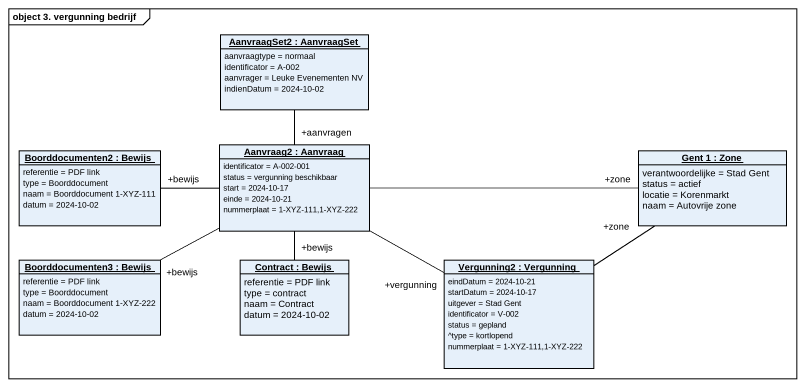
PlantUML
@startuml
mainframe object 3. vergunning bedrijf
hide circle
hide empty members
object "AanvraagSet2 : AanvraagSet" as AanvraagSet2 {
  aanvraagtype = normaal
  identificator = A-002
  aanvrager = Leuke Evenementen NV
  indienDatum = 2024-10-02
}
object "Boorddocumenten2 : Bewijs" as Boorddocumenten2 {
  referentie = PDF link
  type = Boorddocument
  naam = Boorddocument 1-XYZ-111
  datum = 2024-10-02
}
object "Aanvraag2 : Aanvraag" as Aanvraag2 {
  identificator = A-002-001
  status = vergunning beschikbaar
  start = 2024-10-17
  einde = 2024-10-21
  nummerplaat = 1-XYZ-111,1-XYZ-222
}
object "Gent 1 : Zone" as Gent_1 {
  verantwoordelijke = Stad Gent
  status = actief
  locatie = Korenmarkt
  naam = Autovrije zone
}
object "Boorddocumenten3 : Bewijs" as Boorddocumenten3 {
  referentie = PDF link
  type = Boorddocument
  naam = Boorddocument 1-XYZ-222
  datum = 2024-10-02
}
object "Contract : Bewijs" as Contract {
  referentie = PDF link
  type = contract
  naam = Contract
  datum = 2024-10-02
}
object "Vergunning2 : Vergunning" as Vergunning2 {
  eindDatum = 2024-10-21
  startDatum = 2024-10-17
  uitgever = Stad Gent
  identificator = V-002
  status = gepland
  ^type = kortlopend
  nummerplaat = 1-XYZ-111,1-XYZ-222
}
AanvraagSet2 -- "+aanvragen" Aanvraag2
Aanvraag2 -left- "+bewijs" Boorddocumenten2
Aanvraag2 -right- "+zone" Gent_1
Aanvraag2 -left- "+bewijs" Boorddocumenten3
Aanvraag2 -- "+bewijs" Contract
Aanvraag2 -right- "+vergunning" Vergunning2
Vergunning2 -up- "+zone" Gent_1
@enduml
